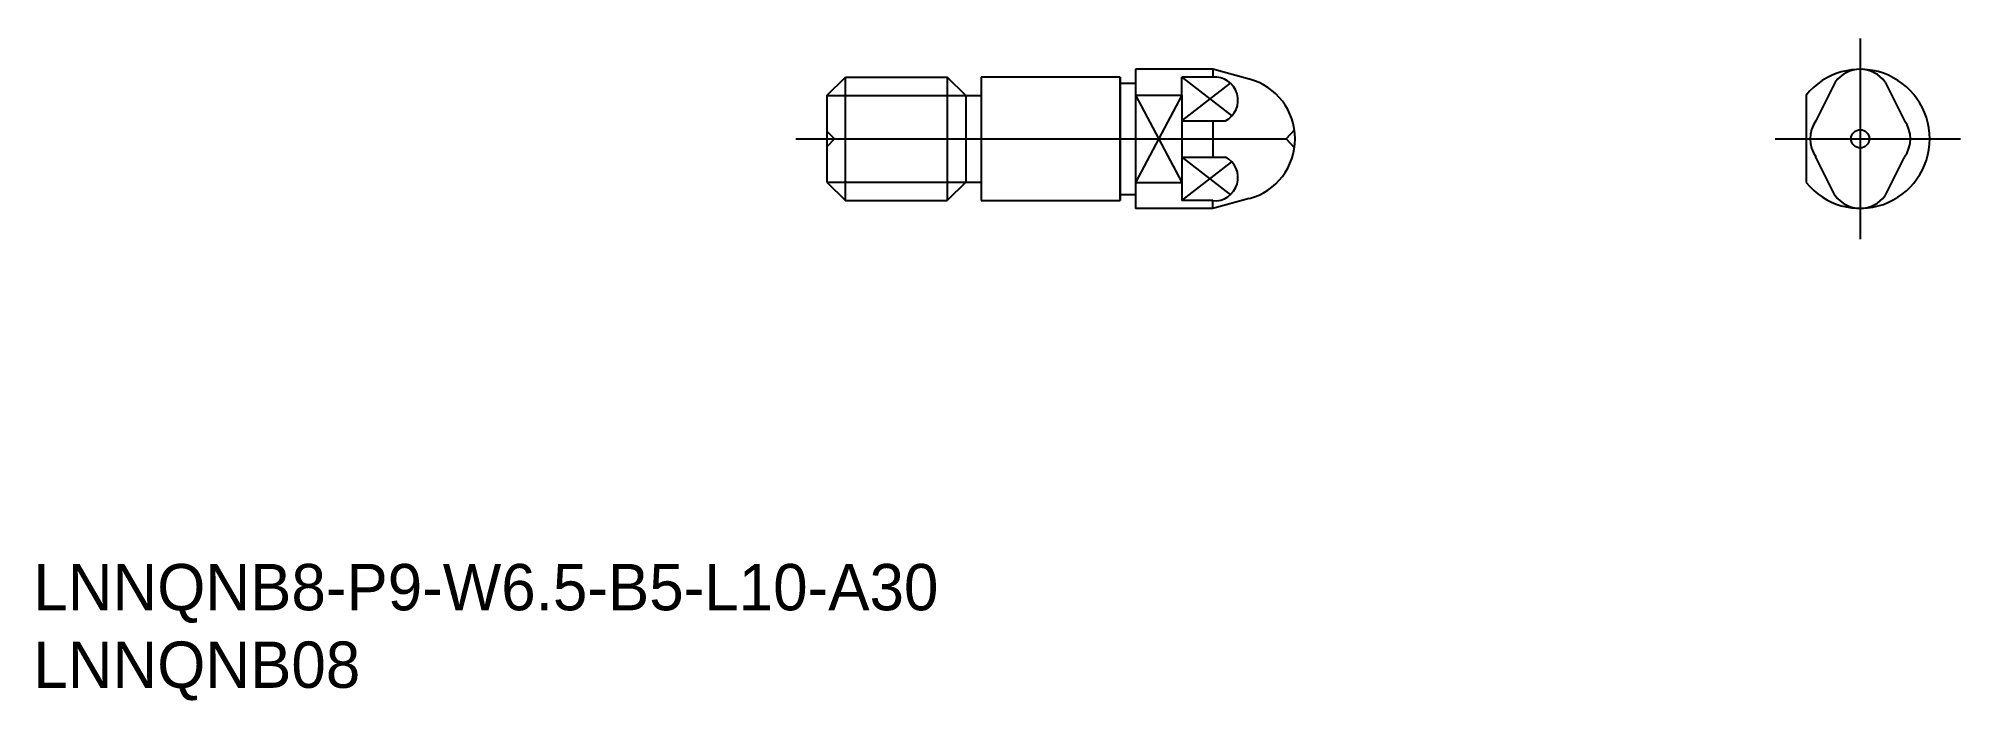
# Model space of a CAD drawing. Extents: x 39 to 163, y 105 to 148.
import ezdxf

# ---------------------------------------------------------------- set-up
doc = ezdxf.new("R2010")
doc.units = 0
doc.linetypes.add('CENTER', pattern=[50.8, 31.75, -6.35, 6.35, -6.35])
doc.linetypes.add('DASHED', pattern=[19.05, 12.7, -6.35])
doc.layers.get('0').update_dxf_attribs({"linetype": 'CONTINUOUS'})
doc.layers.add('CENTER', color=1, linetype='CENTER')

# ---------------------------------------------------------------- blocks, each defined once
blk = doc.blocks.new('*U2')
at = {"color": 7, "linetype": 'CONTINUOUS'}
blk.add_text('LNNQNB08', height=3, dxfattribs=at).set_placement((38.5, 105.65))
blk = doc.blocks.new('*U3')
at = {"color": 7, "linetype": 'CONTINUOUS'}
blk.add_text('LNNQNB8-P9-W6.5-B5-L10-A30', height=3, dxfattribs=at).set_placement((38.5, 110.67))

msp = doc.modelspace()

# ---------------------------------------------------------------- linework, layer by layer
at = {"color": 7, "linetype": 'CONTINUOUS'}
for p, q in [((89.91, 143.99), (91.11, 145.19)), ((91.11, 137.19), (91.11, 145.19)), ((91.11, 145.19), (97.71, 145.19)), ((97.71, 145.19), (97.71, 137.19)), ((98.91, 143.99), (97.71, 145.19)), ((108.91, 145.19), (99.91, 145.19)), ((99.91, 145.19), (99.91, 137.19)), ((108.91, 145.19), (108.91, 137.19)), ((108.91, 137.19), (108.91, 145.19)), ((108.91, 144.79), (109.91, 144.79)), ((109.91, 145.69), (109.91, 136.69)), ((155.24, 144.86), (153.99, 142.36)), ((158.48, 144.86), (159.73, 142.36)), ((89.91, 143.99), (89.91, 138.39)), ((98.91, 143.99), (99.91, 143.99)), ((98.91, 143.99), (98.91, 138.39)), ((153.36, 144.01), (153.36, 138.36)), ((155.24, 137.51), (153.99, 140.01)), ((158.48, 137.51), (159.73, 140.01)), ((89.91, 138.39), (91.11, 137.19)), ((98.91, 138.39), (97.71, 137.19)), ((98.91, 138.39), (99.91, 138.39)), ((109.91, 138.36), (112.91, 138.36)), ((91.11, 137.19), (97.71, 137.19)), ((99.91, 137.19), (108.91, 137.19)), ((108.91, 137.59), (109.91, 137.59))]:
    msp.add_line(p, q, dxfattribs=at)
at = {"linetype": 'CONTINUOUS'}
for p, q in [((114.91, 145.69), (109.91, 145.69)), ((117.28, 145.05), (114.91, 145.69)), ((109.91, 144.01), (112.91, 144.01)), ((112.91, 144.01), (112.91, 138.36)), ((117.28, 137.32), (114.91, 136.69)), ((114.91, 136.69), (109.91, 136.69))]:
    msp.add_line(p, q, dxfattribs=at)
at = {"color": 3, "linetype": 'CONTINUOUS'}
for p, q in [((112.91, 144.01), (112.91, 145.19)), ((114.91, 145.19), (112.91, 145.19)), ((112.91, 145.19), (116.15, 142.67)), ((112.91, 142.36), (116.06, 144.8)), ((114.91, 145.69), (114.91, 145.19)), ((89.91, 143.99), (98.91, 143.99)), ((109.91, 144.01), (112.91, 138.36)), ((112.91, 144.01), (109.91, 138.36)), ((112.91, 142.36), (115.73, 142.36)), ((114.91, 142.36), (114.91, 140.01)), ((112.91, 140.01), (115.73, 140.01)), ((112.91, 140.01), (116.06, 137.57)), ((112.91, 137.19), (116.15, 139.7)), ((89.91, 138.39), (98.91, 138.39)), ((112.91, 138.36), (112.91, 137.19)), ((112.91, 137.74), (112.91, 137.19)), ((114.91, 137.19), (112.91, 137.19)), ((114.91, 136.69), (114.91, 137.19))]:
    msp.add_line(p, q, dxfattribs=at)
at = {"color": 3, "linetype": 'DASHED'}
for p, q in [((90.41, 141.19), (89.91, 141.69)), ((90.41, 141.19), (89.91, 140.68)), ((120.21, 141.77), (119.66, 141.19)), ((119.66, 141.19), (120.21, 140.6))]:
    msp.add_line(p, q, dxfattribs=at)
at = {"color": 7, "linetype": 'CONTINUOUS'}
msp.add_circle((156.86, 141.19), 0.59, dxfattribs=at)
at = {"color": 3, "linetype": 'CONTINUOUS'}
for centre, start, end in [((115.05, 143.69), 296.9174, 95.4259), ((115.05, 138.68), 264.5741, 63.0826)]:
    msp.add_arc(centre, 1.5, start, end, dxfattribs=at)
at = {"color": 7, "linetype": 'CONTINUOUS'}
for centre, radius, start, end in [((116.25, 141.19), 4, 285, 75), ((156.86, 141.19), 4.5, 218.9424, 141.0576), ((156.86, 143.69), 2, 35.8377, 144.1623), ((155.61, 141.19), 2, 144.1623, 215.8377), ((158.11, 141.19), 2, 324.1623, 35.8377), ((156.86, 138.69), 2, 215.8377, 324.1623)]:
    msp.add_arc(centre, radius, start, end, dxfattribs=at)
at = {"layer": 'CENTER', "color": 1, "linetype": 'CENTER'}
for p, q in [((156.86, 147.69), (156.86, 134.69)), ((87.91, 141.19), (122.25, 141.19)), ((151.36, 141.19), (163.36, 141.19))]:
    msp.add_line(p, q, dxfattribs=at)

# ---------------------------------------------------------------- block references
at = {"color": 7, "linetype": 'CONTINUOUS'}
for name in ['*U3', '*U2']:
    msp.add_blockref(name, (0, 0), dxfattribs=at)

doc.saveas('drawing.dxf')
